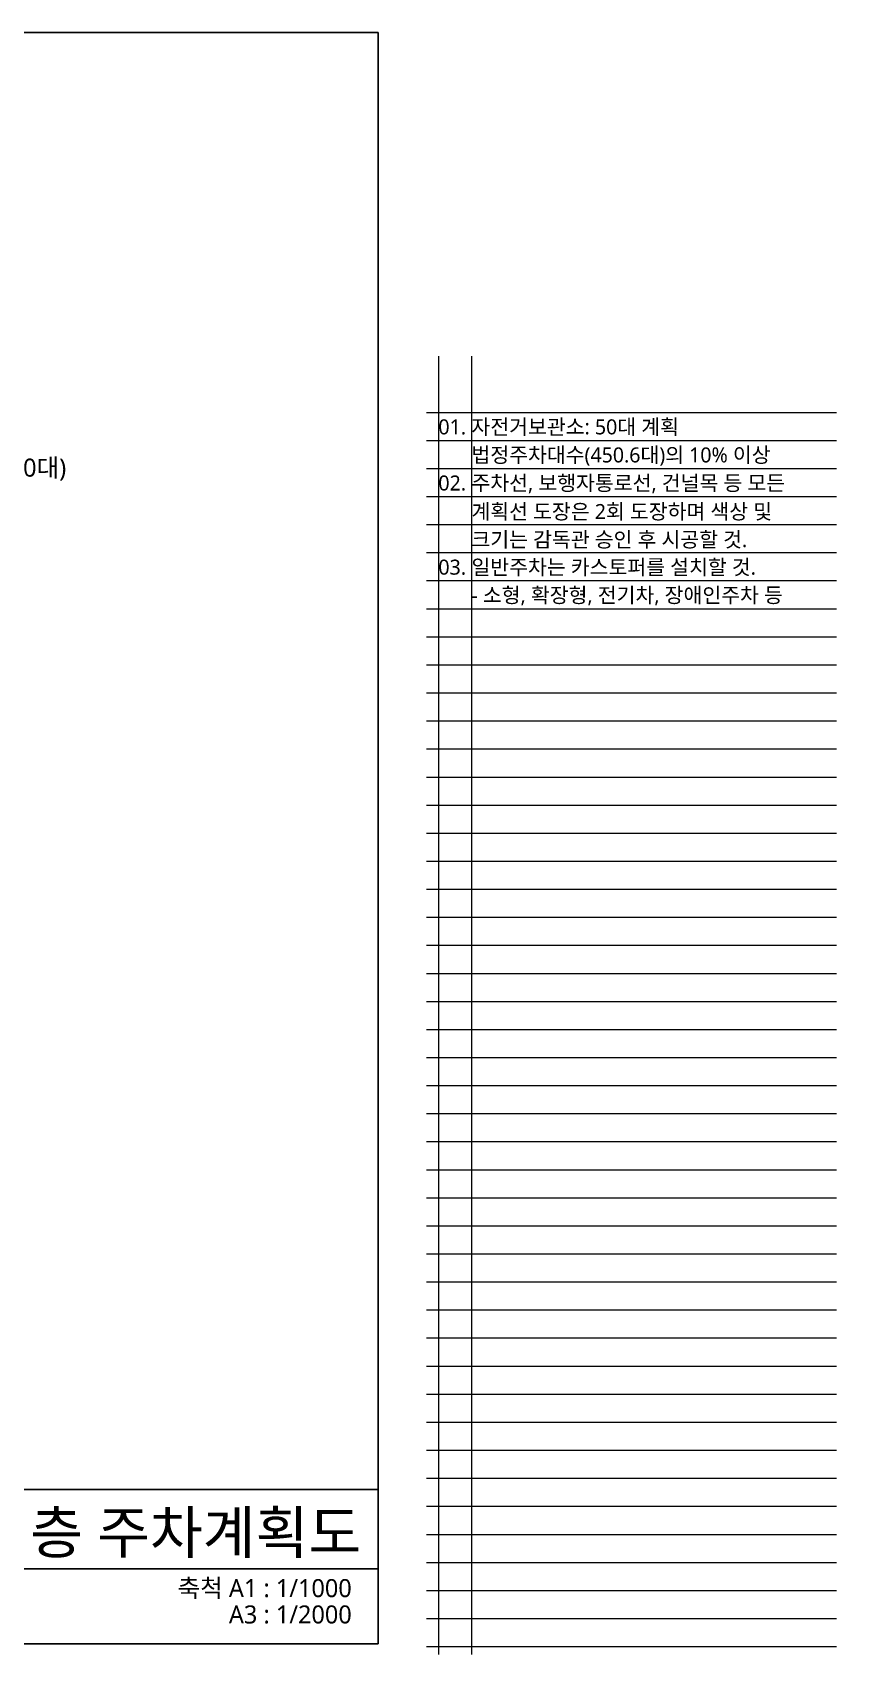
# Model space of a CAD drawing. Header units: millimetres. Extents: x 2220375 to 3855375, y 1113573 to 1649930.
# Drawn here: x 2881580 to 3015375, y 1380055 to 1649930 of the extents above; entities that cross this region are included whole.
import ezdxf
from ezdxf.enums import TextEntityAlignment as Align

# ---------------------------------------------------------------- set-up
doc = ezdxf.new("R2010")
doc.units = ezdxf.units.MM
doc.header["$LTSCALE"] = 10
doc.layers.get('0').update_dxf_attribs({"linetype": 'CONTINUOUS'})
doc.layers.get('Defpoints').update_dxf_attribs({"color": 153, "linetype": 'CONTINUOUS'})
doc.layers.add('A-XXXX-NPLT', color=144, linetype='CONTINUOUS', lineweight=15, plot=False)
for name, color, linetype, lineweight in [('A-XXXX-SYMB', 7, 'CONTINUOUS', 25), ('A-XXXX-TXT1', 3, 'CONTINUOUS', 25), ('A-XXXX-TXT2', 3, 'CONTINUOUS', 25)]:
    doc.layers.add(name, color=color, linetype=linetype, lineweight=lineweight)
doc.styles.add('맑은 고딕', font='malgun.ttf')
doc.styles.add('맑은고딕', font='malgun.ttf')

# ---------------------------------------------------------------- blocks, each defined once
blk = doc.blocks.new('NOTE(220317)')
at = {"layer": 'A-XXXX-NPLT'}
for p, q in [((1010649.8, 179732.7), (1010649.8, 175412.7)), ((1010759.8, 179732.7), (1010759.8, 175412.7)), ((1010609.8, 179546.1), (1011974.8, 179546.1)), ((1010609.8, 179452.7), (1011974.8, 179452.7)), ((1010609.8, 179359.4), (1011974.8, 179359.4)), ((1010609.8, 179266.1), (1011974.8, 179266.1)), ((1010609.8, 179172.7), (1011974.8, 179172.7)), ((1010609.8, 179079.4), (1011974.8, 179079.4)), ((1010609.8, 178986.1), (1011974.8, 178986.1)), ((1010609.8, 178892.7), (1011974.8, 178892.7)), ((1010609.8, 178799.4), (1011974.8, 178799.4)), ((1010609.8, 178706.1), (1011974.8, 178706.1)), ((1010609.8, 178612.7), (1011974.8, 178612.7)), ((1010609.8, 178519.4), (1011974.8, 178519.4)), ((1010609.8, 178426.1), (1011974.8, 178426.1)), ((1010609.8, 178332.7), (1011974.8, 178332.7)), ((1010609.8, 178239.4), (1011974.8, 178239.4)), ((1010609.8, 178146.1), (1011974.8, 178146.1)), ((1010609.8, 178052.7), (1011974.8, 178052.7)), ((1010609.8, 177959.4), (1011974.8, 177959.4)), ((1010609.8, 177866.1), (1011974.8, 177866.1)), ((1010609.8, 177772.7), (1011974.8, 177772.7)), ((1010609.8, 177679.4), (1011974.8, 177679.4)), ((1010609.8, 177586.1), (1011974.8, 177586.1)), ((1010609.8, 177492.7), (1011974.8, 177492.7)), ((1010609.8, 177399.4), (1011974.8, 177399.4)), ((1010609.8, 177306.1), (1011974.8, 177306.1)), ((1010609.8, 177212.7), (1011974.8, 177212.7)), ((1010609.8, 177119.4), (1011974.8, 177119.4)), ((1010609.8, 177026.1), (1011974.8, 177026.1)), ((1010609.8, 176932.7), (1011974.8, 176932.7)), ((1010609.8, 176839.4), (1011974.8, 176839.4)), ((1010609.8, 176746.1), (1011974.8, 176746.1)), ((1010609.8, 176652.7), (1011974.8, 176652.7)), ((1010609.8, 176559.4), (1011974.8, 176559.4)), ((1010609.8, 176466.1), (1011974.8, 176466.1)), ((1010609.8, 176372.7), (1011974.8, 176372.7)), ((1010609.8, 176279.4), (1011974.8, 176279.4)), ((1010609.8, 176186.1), (1011974.8, 176186.1)), ((1010609.8, 176092.7), (1011974.8, 176092.7)), ((1010609.8, 175999.4), (1011974.8, 175999.4)), ((1010609.8, 175906.1), (1011974.8, 175906.1)), ((1010609.8, 175812.7), (1011974.8, 175812.7)), ((1010609.8, 175719.4), (1011974.8, 175719.4)), ((1010609.8, 175626.1), (1011974.8, 175626.1)), ((1010609.8, 175532.7), (1011974.8, 175532.7)), ((1010609.8, 175439.4), (1011974.8, 175439.4))]:
    blk.add_line(p, q, dxfattribs=at)
blk = doc.blocks.new('NOTE_주차계획도')
at = {"layer": 'A-XXXX-TXT2', "style": '맑은 고딕'}
for s, p in [('01.', (7576.5, 4994.8)), ('자전거보관소: 50대 계획', (7631.5, 4994.8)), ('법정주차대수(450.6대)의 10%%% 이상', (7631.5, 4948.1)), ('02.', (7576.5, 4901.4)), ('주차선, 보행자통로선, 건널목 등 모든', (7631.5, 4901.4)), ('계획선 도장은 2회 도장하며 색상 및', (7631.5, 4853.9)), ('크기는 감독관 승인 후 시공할 것.', (7631.5, 4807.3)), ('일반주차는 카스토퍼를 설치할 것.', (7631.5, 4761.4)), ('03.', (7576.5, 4761.4)), ('- 소형, 확장형, 전기차, 장애인주차 등', (7631.5, 4714.8))]:
    blk.add_text(s, height=25, dxfattribs=at).set_placement(p, align=Align.MIDDLE_LEFT)

msp = doc.modelspace()

# ---------------------------------------------------------------- linework, layer by layer
for p, q in [((2220374.8, 1649929.6), (2939124.8, 1649929.6)), ((2220374.8, 1381829.6), (2939124.8, 1381829.6))]:
    msp.add_line(p, q)
at = {"layer": 'A-XXXX-SYMB'}
msp.add_line((2843746.3, 1394329.6), (2939124.8, 1394329.6), dxfattribs=at)
at = {"layer": 'Defpoints'}
for points in [[(2939124.8, 1649929.6), (2579749.8, 1649929.6), (2579749.8, 1381829.6), (2825210.5, 1381829.6), (2825210.5, 1407493.2), (2939124.8, 1407493.2)], [(2939124.8, 1381829.6), (2825210.5, 1381829.6), (2825210.5, 1407493.2), (2939124.8, 1407493.2)]]:
    msp.add_lwpolyline(points, close=True, dxfattribs=at)

# ---------------------------------------------------------------- block references
for name, p, xscale, yscale, zscale in [('NOTE(220317)', (-47583365.5, -7390581.7), 49.99999962610639, 49.99999962610639, 49.99999962610639), ('NOTE_주차계획도', (2191474.8, 1084829.6), 99.99999925221279, 99.99999925221279, 99.99999925221279)]:
    msp.add_blockref(name, p, dxfattribs=dict(xscale=xscale, yscale=yscale, zscale=zscale))

# ---------------------------------------------------------------- texts
at = {"layer": 'A-XXXX-TXT1', "style": '맑은고딕'}
msp.add_text('지상 1층 주차계획도', height=7000, dxfattribs=at).set_placement((2936266.8, 1394782.4), align=Align.BOTTOM_RIGHT)
for s, p in [('축척 A1 : 1/1000', (2934709.2, 1392606.8)), ('A3 : 1/2000', (2934709.2, 1388228.5))]:
    msp.add_text(s, height=3000, dxfattribs=at).set_placement(p, align=Align.TOP_RIGHT)
at = {"layer": 'A-XXXX-TXT2', "style": '맑은고딕'}
msp.add_text('자전거주차(20대)', height=3000, dxfattribs=at).set_placement((2872497.4, 1577525.8), align=Align.MIDDLE_CENTER)

doc.saveas('drawing.dxf')
